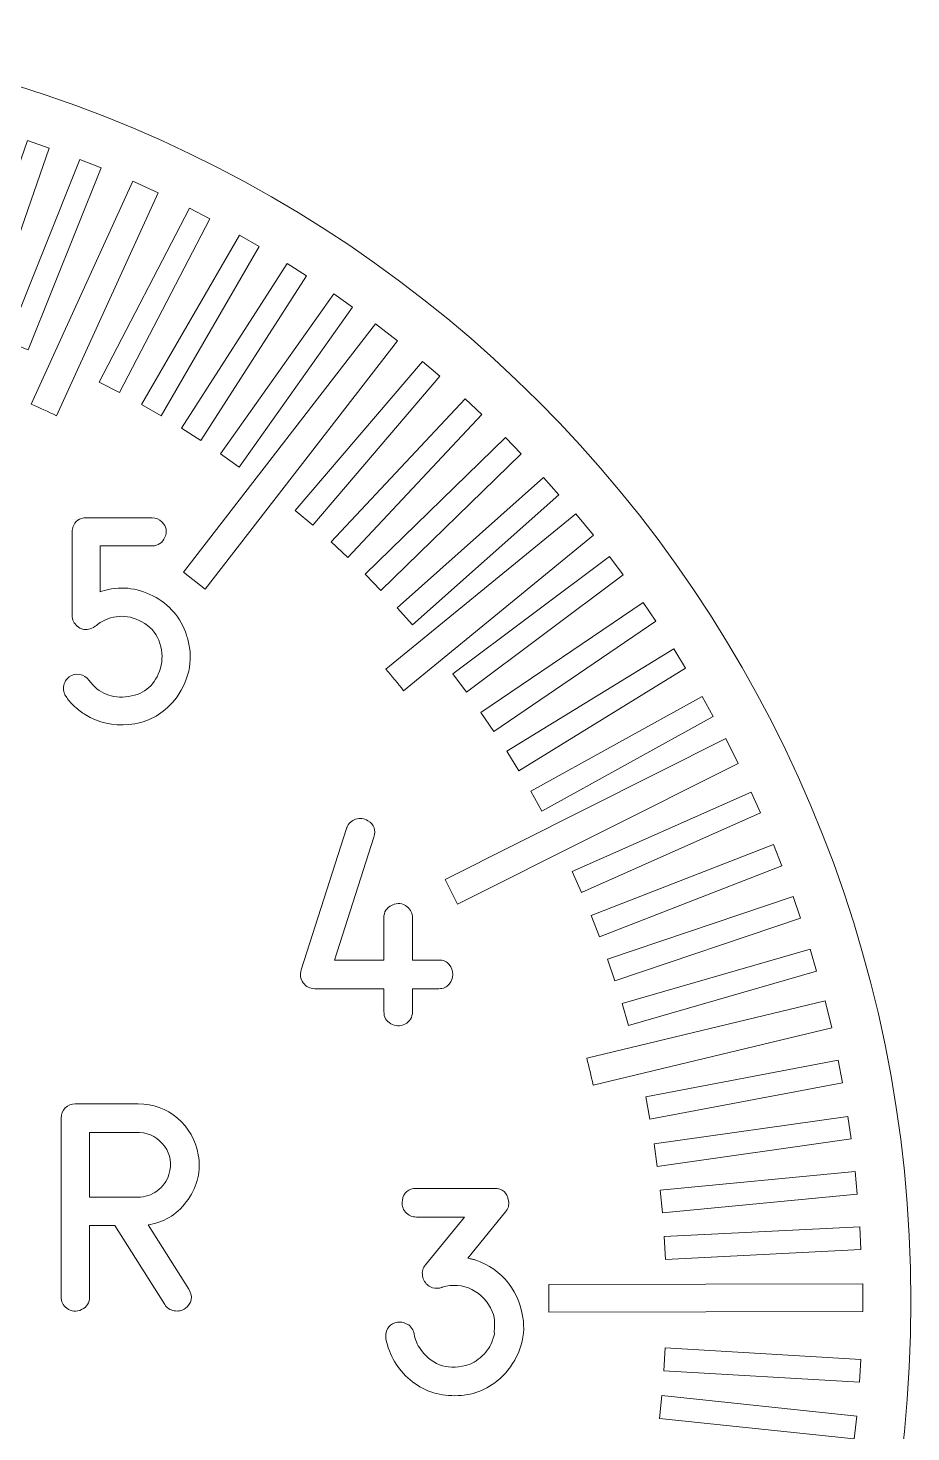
# Model space of a CAD drawing. Header units: millimetres. Extents: x -168 to 319, y -216 to 82.
# Drawn here: x 292.37 to 319.42, y -142.86 to -99.86 of the extents above; entities that cross this region are included whole.
import ezdxf

# ---------------------------------------------------------------- set-up
doc = ezdxf.new("R2010")
doc.units = ezdxf.units.MM
doc.header["$MEASUREMENT"] = 0
doc.layers.add('Cuts', color=7, linetype='Continuous')
doc.layers.add('Engrave', color=7, linetype='Continuous', plot=False)

msp = doc.modelspace()

# ---------------------------------------------------------------- linework, layer by layer
at = {"layer": 'Cuts', "color": 250, "lineweight": 9}
msp.add_open_spline([(280.4209, -99.8603), (258.885, -99.8603), (241.421, -117.3255), (241.421, -138.8611), (241.421, -138.8611), (241.4207, -160.3938), (258.8848, -177.8604), (280.4207, -177.8604), (280.4207, -177.8604), (301.9566, -177.8591), (319.4209, -160.3964), (319.4209, -138.8611), (319.4209, -138.8611), (319.4209, -117.3226), (301.9564, -99.862), (280.4209, -99.8603)], degree=3, knots=[0, 0, 0, 0, 0.2, 0.2, 0.2, 0.2, 0.4, 0.4, 0.4, 0.4, 0.6, 0.6, 0.6, 0.6, 1, 1, 1, 1], dxfattribs=at)
at = {"layer": 'Engrave', "color": 240, "lineweight": 9}
for points, knots in [([(293.0154, -103.5375), (293.0154, -103.5375), (291.0421, -109.2038), (291.0421, -109.2038), (291.0421, -109.2038), (291.0421, -109.2038), (290.3811, -108.9736), (290.3811, -108.9736), (290.3811, -108.9736), (290.3811, -108.9736), (292.3544, -103.3073), (292.3544, -103.3073), (292.3544, -103.3073), (292.3544, -103.3073), (293.0154, -103.5375), (293.0154, -103.5375)], [0, 0, 0, 0, 0.2, 0.2, 0.2, 0.2, 0.4, 0.4, 0.4, 0.4, 0.6, 0.6, 0.6, 0.6, 1, 1, 1, 1]), ([(294.6048, -104.1452), (294.6048, -104.1452), (292.3765, -109.7161), (292.3765, -109.7161), (292.3765, -109.7161), (292.3765, -109.7161), (291.7267, -109.4561), (291.7267, -109.4561), (291.7267, -109.4561), (291.7267, -109.4561), (293.9548, -103.8852), (293.9548, -103.8852), (293.9548, -103.8852), (293.9548, -103.8852), (294.6048, -104.1452), (294.6048, -104.1452)], [0, 0, 0, 0, 0.2, 0.2, 0.2, 0.2, 0.4, 0.4, 0.4, 0.4, 0.6, 0.6, 0.6, 0.6, 1, 1, 1, 1]), ([(296.3564, -104.9063), (296.3564, -104.9063), (293.2409, -111.7313), (293.2409, -111.7313), (293.2409, -111.7313), (292.9851, -111.6102), (292.7271, -111.4931), (292.4674, -111.3791), (292.4674, -111.3791), (292.4674, -111.3791), (295.5832, -104.5532), (295.5832, -104.5532), (295.5832, -104.5532), (295.5832, -104.5532), (296.3564, -104.9063), (296.3564, -104.9063)], [0, 0, 0, 0, 0.2, 0.2, 0.2, 0.2, 0.4, 0.4, 0.4, 0.4, 0.6, 0.6, 0.6, 0.6, 1, 1, 1, 1]), ([(297.9333, -105.6995), (297.9333, -105.6995), (295.1707, -111.0257), (295.1707, -111.0257), (295.1707, -111.0257), (295.1707, -111.0257), (294.5492, -110.7034), (294.5492, -110.7034), (294.5492, -110.7034), (294.5492, -110.7034), (297.3118, -105.3772), (297.3118, -105.3772), (297.3118, -105.3772), (297.3118, -105.3772), (297.9333, -105.6995), (297.9333, -105.6995)], [0, 0, 0, 0, 0.2, 0.2, 0.2, 0.2, 0.4, 0.4, 0.4, 0.4, 0.6, 0.6, 0.6, 0.6, 1, 1, 1, 1]), ([(299.4545, -106.5487), (299.4545, -106.5487), (296.4475, -111.7408), (296.4475, -111.7408), (296.4475, -111.7408), (296.4475, -111.7408), (295.8419, -111.39), (295.8419, -111.39), (295.8419, -111.39), (295.8419, -111.39), (298.8489, -106.1979), (298.8489, -106.1979), (298.8489, -106.1979), (298.8489, -106.1979), (299.4545, -106.5487), (299.4545, -106.5487)], [0, 0, 0, 0, 0.2, 0.2, 0.2, 0.2, 0.4, 0.4, 0.4, 0.4, 0.6, 0.6, 0.6, 0.6, 1, 1, 1, 1]), ([(300.9008, -107.4454), (300.9008, -107.4454), (297.6613, -112.4957), (297.6613, -112.4957), (297.6613, -112.4957), (297.6613, -112.4957), (297.0721, -112.1178), (297.0721, -112.1178), (297.0721, -112.1178), (297.0721, -112.1178), (300.3115, -107.0674), (300.3115, -107.0674), (300.3115, -107.0674), (300.3115, -107.0674), (300.9008, -107.4454), (300.9008, -107.4454)], [0, 0, 0, 0, 0.2, 0.2, 0.2, 0.2, 0.4, 0.4, 0.4, 0.4, 0.6, 0.6, 0.6, 0.6, 1, 1, 1, 1]), ([(302.3047, -108.4067), (302.3047, -108.4067), (298.8395, -113.3049), (298.8395, -113.3049), (298.8395, -113.3049), (298.8395, -113.3049), (298.268, -112.9007), (298.268, -112.9007), (298.268, -112.9007), (298.268, -112.9007), (301.7332, -108.0025), (301.7332, -108.0025), (301.7332, -108.0025), (301.7332, -108.0025), (302.3047, -108.4067), (302.3047, -108.4067)], [0, 0, 0, 0, 0.2, 0.2, 0.2, 0.2, 0.4, 0.4, 0.4, 0.4, 0.6, 0.6, 0.6, 0.6, 1, 1, 1, 1]), ([(303.6871, -109.4347), (303.6871, -109.4347), (297.7997, -117.0441), (297.7997, -117.0441), (297.7997, -117.0441), (297.7997, -117.0441), (297.1274, -116.5239), (297.1274, -116.5239), (297.1274, -116.5239), (297.1274, -116.5239), (303.0147, -108.9145), (303.0147, -108.9145), (303.0147, -108.9145), (303.0147, -108.9145), (303.6871, -109.4347), (303.6871, -109.4347)], [0, 0, 0, 0, 0.2, 0.2, 0.2, 0.2, 0.4, 0.4, 0.4, 0.4, 0.6, 0.6, 0.6, 0.6, 1, 1, 1, 1]), ([(304.9861, -110.5253), (304.9861, -110.5253), (301.0895, -115.0877), (301.0895, -115.0877), (301.0895, -115.0877), (301.0895, -115.0877), (300.5571, -114.6331), (300.5571, -114.6331), (300.5571, -114.6331), (300.5571, -114.6331), (304.4539, -110.0707), (304.4539, -110.0707), (304.4539, -110.0707), (304.4539, -110.0707), (304.9861, -110.5253), (304.9861, -110.5253)], [0, 0, 0, 0, 0.2, 0.2, 0.2, 0.2, 0.4, 0.4, 0.4, 0.4, 0.6, 0.6, 0.6, 0.6, 1, 1, 1, 1]), ([(306.2756, -111.6969), (306.2756, -111.6969), (302.1712, -116.0734), (302.1712, -116.0734), (302.1712, -116.0734), (302.1712, -116.0734), (301.6607, -115.5945), (301.6607, -115.5945), (301.6607, -115.5945), (301.6607, -115.5945), (305.7651, -111.218), (305.7651, -111.218), (305.7651, -111.218), (305.7651, -111.218), (306.2756, -111.6969), (306.2756, -111.6969)], [0, 0, 0, 0, 0.2, 0.2, 0.2, 0.2, 0.4, 0.4, 0.4, 0.4, 0.6, 0.6, 0.6, 0.6, 1, 1, 1, 1]), ([(307.4813, -112.8977), (307.4813, -112.8977), (303.1826, -117.0835), (303.1826, -117.0835), (303.1826, -117.0835), (303.1826, -117.0835), (302.6942, -116.582), (302.6942, -116.582), (302.6942, -116.582), (302.6942, -116.582), (306.9929, -112.3962), (306.9929, -112.3962), (306.9929, -112.3962), (306.9929, -112.3962), (307.4813, -112.8977), (307.4813, -112.8977)], [0, 0, 0, 0, 0.2, 0.2, 0.2, 0.2, 0.4, 0.4, 0.4, 0.4, 0.6, 0.6, 0.6, 0.6, 1, 1, 1, 1]), ([(308.6311, -114.1519), (308.6311, -114.1519), (304.1471, -118.1385), (304.1471, -118.1385), (304.1471, -118.1385), (304.1471, -118.1385), (303.6819, -117.6153), (303.6819, -117.6153), (303.6819, -117.6153), (303.6819, -117.6153), (308.166, -113.6288), (308.166, -113.6288), (308.166, -113.6288), (308.166, -113.6288), (308.6311, -114.1519), (308.6311, -114.1519)], [0, 0, 0, 0, 0.2, 0.2, 0.2, 0.2, 0.4, 0.4, 0.4, 0.4, 0.6, 0.6, 0.6, 0.6, 1, 1, 1, 1]), ([(309.6902, -115.3912), (309.6902, -115.3912), (303.8753, -120.1546), (303.8753, -120.1546), (303.8753, -120.1546), (303.6984, -119.9331), (303.5183, -119.7144), (303.3354, -119.4981), (303.3354, -119.4981), (303.3354, -119.4981), (309.1517, -114.7337), (309.1517, -114.7337), (309.1517, -114.7337), (309.1517, -114.7337), (309.6902, -115.3912), (309.6902, -115.3912)], [0, 0, 0, 0, 0.2, 0.2, 0.2, 0.2, 0.4, 0.4, 0.4, 0.4, 0.6, 0.6, 0.6, 0.6, 1, 1, 1, 1]), ([(293.5326, -120.3279), (293.5263, -120.3215), (293.5157, -120.3046), (293.4998, -120.2771), (293.4998, -120.2771), (293.485, -120.2485), (293.4755, -120.2305), (293.4744, -120.222), (293.4744, -120.222), (293.4363, -120.094), (293.4511, -119.9723), (293.5178, -119.8569), (293.5178, -119.8569), (293.5443, -119.8093), (293.5824, -119.7669), (293.6321, -119.7299), (293.6321, -119.7299), (293.7231, -119.6611), (293.829, -119.6378), (293.9517, -119.6601), (293.9517, -119.6601), (294.0734, -119.6812), (294.1666, -119.7384), (294.2301, -119.8315), (294.2301, -119.8315), (294.5359, -120.2411), (294.9413, -120.4083), (295.444, -120.3321), (295.444, -120.3321), (295.9478, -120.257), (296.2737, -119.9691), (296.4229, -119.4685), (296.4229, -119.4685), (296.4949, -119.2272), (296.4896, -118.9732), (296.406, -118.7076), (296.406, -118.7076), (296.3213, -118.4419), (296.1689, -118.2398), (295.9478, -118.1011), (295.9478, -118.1011), (295.7086, -117.9508), (295.4736, -117.8757), (295.244, -117.8757), (295.244, -117.8757), (295.0048, -117.8757), (294.7836, -117.9392), (294.5804, -118.0673), (294.5804, -118.0673), (294.5254, -118.1043), (294.4724, -118.1424), (294.4227, -118.1826), (294.4227, -118.1826), (294.356, -118.2334), (294.2904, -118.2652), (294.2237, -118.2747), (294.2237, -118.2747), (294.0914, -118.298), (293.975, -118.2662), (293.8734, -118.1805), (293.8734, -118.1805), (293.7729, -118.0948), (293.7221, -117.9847), (293.7221, -117.8503), (293.7221, -117.8503), (293.7221, -117.8503), (293.7221, -115.286), (293.7221, -115.286), (293.7221, -115.286), (293.7221, -115.2637), (293.7253, -115.2373), (293.7316, -115.2076), (293.7316, -115.2076), (293.738, -115.177), (293.7411, -115.1579), (293.7432, -115.1494), (293.7432, -115.1494), (293.8078, -114.9558), (293.9433, -114.8584), (294.1496, -114.8584), (294.1496, -114.8584), (294.1496, -114.8584), (296.1711, -114.8584), (296.1711, -114.8584), (296.1711, -114.8584), (296.1711, -114.8584), (296.1711, -114.8584), (296.1711, -114.8584), (296.1711, -114.8584), (296.2896, -114.8584), (296.3912, -114.9018), (296.478, -114.9886), (296.478, -114.9886), (296.6103, -115.123), (296.6388, -115.2775), (296.5637, -115.4532), (296.5637, -115.4532), (296.4886, -115.6289), (296.3573, -115.7167), (296.1711, -115.7167), (296.1711, -115.7167), (296.1711, -115.7167), (294.5783, -115.7167), (294.5783, -115.7167), (294.5783, -115.7167), (294.5783, -115.7167), (294.5783, -117.1253), (294.5783, -117.1253), (294.5783, -117.1253), (294.5783, -117.1253), (294.5931, -117.1201), (294.6238, -117.1095), (294.6238, -117.1095), (295.1656, -116.9423), (295.6895, -116.9888), (296.1965, -117.2502), (296.1965, -117.2502), (296.7023, -117.5116), (297.0463, -117.9127), (297.2252, -118.4525), (297.2252, -118.4525), (297.259, -118.5573), (297.2887, -118.6853), (297.3151, -118.8367), (297.3151, -118.8367), (297.367, -119.1563), (297.3342, -119.477), (297.2178, -119.7966), (297.2178, -119.7966), (297.1013, -120.1151), (296.9299, -120.3871), (296.7045, -120.6104), (296.7045, -120.6104), (296.3658, -120.9491), (295.9509, -121.1428), (295.4609, -121.1925), (295.4609, -121.1925), (294.972, -121.2423), (294.5254, -121.1407), (294.1221, -120.8856), (294.1221, -120.8856), (294.0269, -120.8285), (293.9179, -120.7448), (293.793, -120.638), (293.793, -120.638), (293.6692, -120.53), (293.5824, -120.4273), (293.5326, -120.3279)], [0, 0, 0, 0, 0.0263158, 0.0263158, 0.0263158, 0.0263158, 0.0526316, 0.0526316, 0.0526316, 0.0526316, 0.0789474, 0.0789474, 0.0789474, 0.0789474, 0.1052632, 0.1052632, 0.1052632, 0.1052632, 0.1315789, 0.1315789, 0.1315789, 0.1315789, 0.1578947, 0.1578947, 0.1578947, 0.1578947, 0.1842105, 0.1842105, 0.1842105, 0.1842105, 0.2105263, 0.2105263, 0.2105263, 0.2105263, 0.2368421, 0.2368421, 0.2368421, 0.2368421, 0.2631579, 0.2631579, 0.2631579, 0.2631579, 0.2894737, 0.2894737, 0.2894737, 0.2894737, 0.3157895, 0.3157895, 0.3157895, 0.3157895, 0.3421053, 0.3421053, 0.3421053, 0.3421053, 0.3684211, 0.3684211, 0.3684211, 0.3684211, 0.3947368, 0.3947368, 0.3947368, 0.3947368, 0.4210526, 0.4210526, 0.4210526, 0.4210526, 0.4473684, 0.4473684, 0.4473684, 0.4473684, 0.4736842, 0.4736842, 0.4736842, 0.4736842, 0.5, 0.5, 0.5, 0.5, 0.5263158, 0.5263158, 0.5263158, 0.5263158, 0.5526316, 0.5526316, 0.5526316, 0.5526316, 0.5789474, 0.5789474, 0.5789474, 0.5789474, 0.6052632, 0.6052632, 0.6052632, 0.6052632, 0.6315789, 0.6315789, 0.6315789, 0.6315789, 0.6578947, 0.6578947, 0.6578947, 0.6578947, 0.6842105, 0.6842105, 0.6842105, 0.6842105, 0.7105263, 0.7105263, 0.7105263, 0.7105263, 0.7368421, 0.7368421, 0.7368421, 0.7368421, 0.7631579, 0.7631579, 0.7631579, 0.7631579, 0.7894737, 0.7894737, 0.7894737, 0.7894737, 0.8157895, 0.8157895, 0.8157895, 0.8157895, 0.8421053, 0.8421053, 0.8421053, 0.8421053, 0.8684211, 0.8684211, 0.8684211, 0.8684211, 0.8947368, 0.8947368, 0.8947368, 0.8947368, 0.9210526, 0.9210526, 0.9210526, 0.9210526, 0.9473684, 0.9473684, 0.9473684, 0.9473684, 1, 1, 1, 1]), ([(310.6031, -116.6036), (310.6031, -116.6036), (305.8004, -120.2002), (305.8004, -120.2002), (305.8004, -120.2002), (305.8004, -120.2002), (305.3809, -119.6399), (305.3809, -119.6399), (305.3809, -119.6399), (305.3809, -119.6399), (310.1835, -116.0433), (310.1835, -116.0433), (310.1835, -116.0433), (310.1835, -116.0433), (310.6031, -116.6036), (310.6031, -116.6036)], [0, 0, 0, 0, 0.2, 0.2, 0.2, 0.2, 0.4, 0.4, 0.4, 0.4, 0.6, 0.6, 0.6, 0.6, 1, 1, 1, 1]), ([(311.6042, -118.0295), (311.6042, -118.0295), (306.6398, -121.3991), (306.6398, -121.3991), (306.6398, -121.3991), (306.6398, -121.3991), (306.2466, -120.82), (306.2466, -120.82), (306.2466, -120.82), (306.2466, -120.82), (311.211, -117.4503), (311.211, -117.4503), (311.211, -117.4503), (311.211, -117.4503), (311.6042, -118.0295), (311.6042, -118.0295)], [0, 0, 0, 0, 0.2, 0.2, 0.2, 0.2, 0.4, 0.4, 0.4, 0.4, 0.6, 0.6, 0.6, 0.6, 1, 1, 1, 1]), ([(312.5171, -119.4655), (312.5171, -119.4655), (307.405, -122.6065), (307.405, -122.6065), (307.405, -122.6065), (307.405, -122.6065), (307.0385, -122.0101), (307.0385, -122.0101), (307.0385, -122.0101), (307.0385, -122.0101), (312.1507, -118.8691), (312.1507, -118.8691), (312.1507, -118.8691), (312.1507, -118.8691), (312.5171, -119.4655), (312.5171, -119.4655)], [0, 0, 0, 0, 0.2, 0.2, 0.2, 0.2, 0.4, 0.4, 0.4, 0.4, 0.6, 0.6, 0.6, 0.6, 1, 1, 1, 1]), ([(313.3639, -120.9414), (313.3639, -120.9414), (308.1145, -123.8473), (308.1145, -123.8473), (308.1145, -123.8473), (308.1145, -123.8473), (307.7754, -123.2349), (307.7754, -123.2349), (307.7754, -123.2349), (307.7754, -123.2349), (313.0248, -120.329), (313.0248, -120.329), (313.0248, -120.329), (313.0248, -120.329), (313.3639, -120.9414), (313.3639, -120.9414)], [0, 0, 0, 0, 0.2, 0.2, 0.2, 0.2, 0.4, 0.4, 0.4, 0.4, 0.6, 0.6, 0.6, 0.6, 1, 1, 1, 1]), ([(314.1291, -122.3829), (314.1291, -122.3829), (305.5298, -126.6974), (305.5298, -126.6974), (305.5298, -126.6974), (305.5298, -126.6974), (305.1487, -125.9377), (305.1487, -125.9377), (305.1487, -125.9377), (305.1487, -125.9377), (313.7479, -121.6232), (313.7479, -121.6232), (313.7479, -121.6232), (313.7479, -121.6232), (314.1291, -122.3829), (314.1291, -122.3829)], [0, 0, 0, 0, 0.2, 0.2, 0.2, 0.2, 0.4, 0.4, 0.4, 0.4, 0.6, 0.6, 0.6, 0.6, 1, 1, 1, 1]), ([(314.8087, -123.9001), (314.8087, -123.9001), (309.3246, -126.3343), (309.3246, -126.3343), (309.3246, -126.3343), (309.3246, -126.3343), (309.0405, -125.6945), (309.0405, -125.6945), (309.0405, -125.6945), (309.0405, -125.6945), (314.5246, -123.2603), (314.5246, -123.2603), (314.5246, -123.2603), (314.5246, -123.2603), (314.8087, -123.9001), (314.8087, -123.9001)], [0, 0, 0, 0, 0.2, 0.2, 0.2, 0.2, 0.4, 0.4, 0.4, 0.4, 0.6, 0.6, 0.6, 0.6, 1, 1, 1, 1]), ([(301.1518, -129.2807), (301.0026, -129.2807), (300.8862, -129.2204), (300.8004, -129.1008), (300.8004, -129.1008), (300.7147, -128.9812), (300.6935, -128.8499), (300.7369, -128.7071), (300.7369, -128.7071), (300.7369, -128.7071), (302.1286, -124.3721), (302.1286, -124.3721), (302.1286, -124.3721), (302.1286, -124.37), (302.1286, -124.3668), (302.1297, -124.3626), (302.1297, -124.3626), (302.1308, -124.3584), (302.1329, -124.3541), (302.135, -124.351), (302.135, -124.351), (302.1868, -124.2187), (302.2768, -124.1319), (302.4049, -124.0906), (302.4049, -124.0906), (302.5329, -124.0483), (302.6589, -124.0642), (302.7827, -124.1361), (302.7827, -124.1361), (302.9753, -124.2568), (303.0346, -124.4251), (302.9626, -124.642), (302.9626, -124.642), (302.9626, -124.642), (301.7529, -128.4033), (301.7529, -128.4033), (301.7529, -128.4033), (301.7529, -128.4033), (303.2695, -128.4033), (303.2695, -128.4033), (303.2695, -128.4033), (303.2695, -128.4033), (303.2695, -127.1164), (303.2695, -127.1164), (303.2695, -127.1164), (303.2695, -126.9301), (303.3531, -126.7978), (303.5203, -126.7195), (303.5203, -126.7195), (303.6886, -126.6412), (303.8431, -126.6581), (303.986, -126.7724), (303.986, -126.7724), (304.0929, -126.8592), (304.1469, -126.9735), (304.1469, -127.1164), (304.1469, -127.1164), (304.1469, -127.1164), (304.1469, -128.4033), (304.1469, -128.4033), (304.1469, -128.4033), (304.1469, -128.4033), (304.9502, -128.4033), (304.9502, -128.4033), (304.9502, -128.4033), (305.093, -128.4033), (305.1999, -128.4488), (305.2729, -128.5409), (305.2729, -128.5409), (305.3449, -128.633), (305.3809, -128.7335), (305.3809, -128.8436), (305.3809, -128.8436), (305.3809, -128.9526), (305.3449, -129.0531), (305.2729, -129.1442), (305.2729, -129.1442), (305.1999, -129.2352), (305.093, -129.2807), (304.9502, -129.2807), (304.9502, -129.2807), (304.9502, -129.2807), (304.1469, -129.2807), (304.1469, -129.2807), (304.1469, -129.2807), (304.1469, -129.3071), (304.1469, -129.4299), (304.1469, -129.649), (304.1469, -129.649), (304.1469, -129.8681), (304.1469, -129.9792), (304.1469, -129.9813), (304.1469, -129.9813), (304.1469, -130.1612), (304.0707, -130.2893), (303.9172, -130.3655), (303.9172, -130.3655), (303.7691, -130.4364), (303.6241, -130.4322), (303.4822, -130.3528), (303.4822, -130.3528), (303.3404, -130.2745), (303.2706, -130.1506), (303.2727, -129.9813), (303.2727, -129.9813), (303.2727, -129.9665), (303.2716, -129.8532), (303.2716, -129.6405), (303.2716, -129.6405), (303.2706, -129.4267), (303.2695, -129.3071), (303.2695, -129.2807), (303.2695, -129.2807), (303.2695, -129.2807), (301.1518, -129.2807), (301.1518, -129.2807)], [0, 0, 0, 0, 0.0333333, 0.0333333, 0.0333333, 0.0333333, 0.0666667, 0.0666667, 0.0666667, 0.0666667, 0.1, 0.1, 0.1, 0.1, 0.1333333, 0.1333333, 0.1333333, 0.1333333, 0.1666667, 0.1666667, 0.1666667, 0.1666667, 0.2, 0.2, 0.2, 0.2, 0.2333333, 0.2333333, 0.2333333, 0.2333333, 0.2666667, 0.2666667, 0.2666667, 0.2666667, 0.3, 0.3, 0.3, 0.3, 0.3333333, 0.3333333, 0.3333333, 0.3333333, 0.3666667, 0.3666667, 0.3666667, 0.3666667, 0.4, 0.4, 0.4, 0.4, 0.4333333, 0.4333333, 0.4333333, 0.4333333, 0.4666667, 0.4666667, 0.4666667, 0.4666667, 0.5, 0.5, 0.5, 0.5, 0.5333333, 0.5333333, 0.5333333, 0.5333333, 0.5666667, 0.5666667, 0.5666667, 0.5666667, 0.6, 0.6, 0.6, 0.6, 0.6333333, 0.6333333, 0.6333333, 0.6333333, 0.6666667, 0.6666667, 0.6666667, 0.6666667, 0.7, 0.7, 0.7, 0.7, 0.7333333, 0.7333333, 0.7333333, 0.7333333, 0.7666667, 0.7666667, 0.7666667, 0.7666667, 0.8, 0.8, 0.8, 0.8, 0.8333333, 0.8333333, 0.8333333, 0.8333333, 0.8666667, 0.8666667, 0.8666667, 0.8666667, 0.9, 0.9, 0.9, 0.9, 0.9333333, 0.9333333, 0.9333333, 0.9333333, 1, 1, 1, 1]), ([(315.4663, -125.5134), (315.4663, -125.5134), (309.8751, -127.6903), (309.8751, -127.6903), (309.8751, -127.6903), (309.8751, -127.6903), (309.6212, -127.038), (309.6212, -127.038), (309.6212, -127.038), (309.6212, -127.038), (315.2123, -124.8611), (315.2123, -124.8611), (315.2123, -124.8611), (315.2123, -124.8611), (315.4663, -125.5134), (315.4663, -125.5134)], [0, 0, 0, 0, 0.2, 0.2, 0.2, 0.2, 0.4, 0.4, 0.4, 0.4, 0.6, 0.6, 0.6, 0.6, 1, 1, 1, 1]), ([(316.0357, -127.1169), (316.0357, -127.1169), (310.3516, -129.0379), (310.3516, -129.0379), (310.3516, -129.0379), (310.3516, -129.0379), (310.1274, -128.3748), (310.1274, -128.3748), (310.1274, -128.3748), (310.1274, -128.3748), (315.8116, -126.4538), (315.8116, -126.4538), (315.8116, -126.4538), (315.8116, -126.4538), (316.0357, -127.1169), (316.0357, -127.1169)], [0, 0, 0, 0, 0.2, 0.2, 0.2, 0.2, 0.4, 0.4, 0.4, 0.4, 0.6, 0.6, 0.6, 0.6, 1, 1, 1, 1]), ([(316.5317, -128.7446), (316.5317, -128.7446), (310.7664, -130.4058), (310.7664, -130.4058), (310.7664, -130.4058), (310.7664, -130.4058), (310.5725, -129.7331), (310.5725, -129.7331), (310.5725, -129.7331), (310.5725, -129.7331), (316.338, -128.072), (316.338, -128.072), (316.338, -128.072), (316.338, -128.072), (316.5317, -128.7446), (316.5317, -128.7446)], [0, 0, 0, 0, 0.2, 0.2, 0.2, 0.2, 0.4, 0.4, 0.4, 0.4, 0.6, 0.6, 0.6, 0.6, 1, 1, 1, 1]), ([(316.9949, -130.4773), (316.9949, -130.4773), (309.6849, -132.2318), (309.6849, -132.2318), (309.6849, -132.2318), (309.6225, -131.9549), (309.5571, -131.6791), (309.4871, -131.4052), (309.4871, -131.4052), (309.4871, -131.4052), (316.7967, -129.6508), (316.7967, -129.6508), (316.7967, -129.6508), (316.7967, -129.6508), (316.9949, -130.4773), (316.9949, -130.4773)], [0, 0, 0, 0, 0.2, 0.2, 0.2, 0.2, 0.4, 0.4, 0.4, 0.4, 0.6, 0.6, 0.6, 0.6, 1, 1, 1, 1]), ([(317.319, -132.1629), (317.319, -132.1629), (311.4236, -133.2781), (311.4236, -133.2781), (311.4236, -133.2781), (311.4236, -133.2781), (311.2934, -132.5903), (311.2934, -132.5903), (311.2934, -132.5903), (311.2934, -132.5903), (317.1889, -131.4751), (317.1889, -131.4751), (317.1889, -131.4751), (317.1889, -131.4751), (317.319, -132.1629), (317.319, -132.1629)], [0, 0, 0, 0, 0.2, 0.2, 0.2, 0.2, 0.4, 0.4, 0.4, 0.4, 0.6, 0.6, 0.6, 0.6, 1, 1, 1, 1]), ([(297.2966, -138.4847), (297.4289, -138.7186), (297.3919, -138.9144), (297.1855, -139.0742), (297.1855, -139.0742), (297.086, -139.144), (296.9717, -139.1684), (296.8426, -139.1451), (296.8426, -139.1451), (296.7135, -139.1229), (296.6193, -139.0583), (296.559, -138.9535), (296.559, -138.9535), (296.559, -138.9535), (295.0307, -136.5374), (295.0307, -136.5374), (295.0307, -136.5374), (295.0307, -136.5374), (294.255, -136.5374), (294.255, -136.5374), (294.255, -136.5374), (294.255, -136.5374), (294.255, -138.7207), (294.255, -138.7207), (294.255, -138.7207), (294.255, -138.9006), (294.1735, -139.0297), (294.0105, -139.1102), (294.0105, -139.1102), (293.8465, -139.1896), (293.6941, -139.1747), (293.5512, -139.0647), (293.5512, -139.0647), (293.438, -138.98), (293.3808, -138.8657), (293.3808, -138.7207), (293.3808, -138.7207), (293.3808, -138.7207), (293.3808, -133.2417), (293.3808, -133.2417), (293.3808, -133.2417), (293.3808, -133.1221), (293.4231, -133.0195), (293.5067, -132.9348), (293.5067, -132.9348), (293.5904, -132.8501), (293.693, -132.8078), (293.8147, -132.8078), (293.8147, -132.8078), (293.8147, -132.8078), (295.7398, -132.8078), (295.7398, -132.8078), (295.7398, -132.8078), (296.2034, -132.8078), (296.6055, -132.9549), (296.9463, -133.2491), (296.9463, -133.2491), (297.2871, -133.5444), (297.4998, -133.918), (297.5824, -134.371), (297.5824, -134.371), (297.6692, -134.8567), (297.5665, -135.3108), (297.2734, -135.733), (297.2734, -135.733), (296.9813, -136.1564), (296.5928, -136.4125), (296.1092, -136.5035), (296.1092, -136.5035), (296.1092, -136.5035), (296.0499, -136.513), (296.0499, -136.513), (296.0499, -136.513), (296.0499, -136.513), (297.2966, -138.4847), (297.2966, -138.4847)], [0, 0, 0, 0, 0.05, 0.05, 0.05, 0.05, 0.1, 0.1, 0.1, 0.1, 0.15, 0.15, 0.15, 0.15, 0.2, 0.2, 0.2, 0.2, 0.25, 0.25, 0.25, 0.25, 0.3, 0.3, 0.3, 0.3, 0.35, 0.35, 0.35, 0.35, 0.4, 0.4, 0.4, 0.4, 0.45, 0.45, 0.45, 0.45, 0.5, 0.5, 0.5, 0.5, 0.55, 0.55, 0.55, 0.55, 0.6, 0.6, 0.6, 0.6, 0.65, 0.65, 0.65, 0.65, 0.7, 0.7, 0.7, 0.7, 0.75, 0.75, 0.75, 0.75, 0.8, 0.8, 0.8, 0.8, 0.85, 0.85, 0.85, 0.85, 0.9, 0.9, 0.9, 0.9, 1, 1, 1, 1]), ([(317.5902, -133.884), (317.5902, -133.884), (311.6494, -134.7241), (311.6494, -134.7241), (311.6494, -134.7241), (311.6494, -134.7241), (311.5514, -134.031), (311.5514, -134.031), (311.5514, -134.031), (311.5514, -134.031), (317.4922, -133.1909), (317.4922, -133.1909), (317.4922, -133.1909), (317.4922, -133.1909), (317.5902, -133.884), (317.5902, -133.884)], [0, 0, 0, 0, 0.2, 0.2, 0.2, 0.2, 0.4, 0.4, 0.4, 0.4, 0.6, 0.6, 0.6, 0.6, 1, 1, 1, 1]), ([(295.7398, -135.6664), (295.9515, -135.6664), (296.1462, -135.6029), (296.3251, -135.4737), (296.3251, -135.4737), (296.5039, -135.3457), (296.6235, -135.1785), (296.686, -134.9721), (296.686, -134.9721), (296.7833, -134.6535), (296.7389, -134.3657), (296.5526, -134.1085), (296.5526, -134.1085), (296.3664, -133.8513), (296.1102, -133.7095), (295.7843, -133.682), (295.7843, -133.682), (295.7843, -133.682), (294.255, -133.682), (294.255, -133.682), (294.255, -133.682), (294.255, -133.682), (294.255, -135.6664), (294.255, -135.6664), (294.255, -135.6664), (294.255, -135.6664), (295.7398, -135.6664), (295.7398, -135.6664)], [0, 0, 0, 0, 0.125, 0.125, 0.125, 0.125, 0.25, 0.25, 0.25, 0.25, 0.375, 0.375, 0.375, 0.375, 0.5, 0.5, 0.5, 0.5, 0.625, 0.625, 0.625, 0.625, 0.75, 0.75, 0.75, 0.75, 1, 1, 1, 1]), ([(317.7777, -135.5752), (317.7777, -135.5752), (311.8048, -136.145), (311.8048, -136.145), (311.8048, -136.145), (311.8048, -136.145), (311.7383, -135.4482), (311.7383, -135.4482), (311.7383, -135.4482), (311.7383, -135.4482), (317.7113, -134.8784), (317.7113, -134.8784), (317.7113, -134.8784), (317.7113, -134.8784), (317.7777, -135.5752), (317.7777, -135.5752)], [0, 0, 0, 0, 0.2, 0.2, 0.2, 0.2, 0.4, 0.4, 0.4, 0.4, 0.6, 0.6, 0.6, 0.6, 1, 1, 1, 1]), ([(306.656, -139.8657), (306.6539, -139.7397), (306.656, -139.6244), (306.6634, -139.5196), (306.6634, -139.5196), (306.6708, -139.4148), (306.6475, -139.2995), (306.5936, -139.1704), (306.5936, -139.1704), (306.4592, -138.8603), (306.2507, -138.6359), (305.9691, -138.4951), (305.9691, -138.4951), (305.6866, -138.3544), (305.3807, -138.33), (305.0526, -138.4232), (305.0526, -138.4232), (305.0484, -138.4274), (305.042, -138.4295), (305.0336, -138.4295), (305.0336, -138.4295), (305.0177, -138.438), (304.9976, -138.4443), (304.9754, -138.4486), (304.9754, -138.4486), (304.8759, -138.4687), (304.7828, -138.457), (304.696, -138.4115), (304.696, -138.4115), (304.5965, -138.366), (304.5245, -138.2835), (304.479, -138.1628), (304.479, -138.1628), (304.4727, -138.1491), (304.4653, -138.1184), (304.4568, -138.0729), (304.4568, -138.0729), (304.4324, -137.9385), (304.4631, -137.8284), (304.5499, -137.7416), (304.5499, -137.7416), (304.5499, -137.7416), (305.7374, -136.2748), (305.7374, -136.2748), (305.7374, -136.2748), (305.7374, -136.2748), (304.2716, -136.2748), (304.2716, -136.2748), (304.2716, -136.2748), (304.1351, -136.2748), (304.0218, -136.224), (303.9329, -136.1213), (303.9329, -136.1213), (303.844, -136.0186), (303.8123, -135.9001), (303.8366, -135.7636), (303.8366, -135.7636), (303.8768, -135.5191), (304.0197, -135.3974), (304.2684, -135.3974), (304.2684, -135.3974), (304.2684, -135.3974), (306.6592, -135.3974), (306.6592, -135.3974), (306.6592, -135.3974), (306.9047, -135.3974), (307.0497, -135.5233), (307.0931, -135.7752), (307.0931, -135.7752), (307.1132, -135.9139), (307.0825, -136.026), (307, -136.1107), (307, -136.1107), (307, -136.1107), (305.8464, -137.5342), (305.8464, -137.5342), (305.8464, -137.5342), (305.8771, -137.5395), (305.9088, -137.5479), (305.9406, -137.5575), (305.9406, -137.5575), (305.9734, -137.5659), (306.0041, -137.5744), (306.0358, -137.5797), (306.0358, -137.5797), (306.0538, -137.586), (306.0655, -137.5892), (306.0697, -137.5892), (306.0697, -137.5892), (306.4909, -137.7321), (306.8317, -137.9702), (307.091, -138.3025), (307.091, -138.3025), (307.3503, -138.6359), (307.5016, -139.0222), (307.545, -139.4625), (307.545, -139.4625), (307.5789, -139.7927), (307.527, -140.1165), (307.3915, -140.4308), (307.3915, -140.4308), (307.2561, -140.7462), (307.0656, -141.0119), (306.82, -141.2267), (306.82, -141.2267), (306.4232, -141.5738), (305.9649, -141.7474), (305.4463, -141.7474), (305.4463, -141.7474), (304.9193, -141.7474), (304.461, -141.5855), (304.0716, -141.2606), (304.0716, -141.2606), (303.6821, -140.9357), (303.4366, -140.5176), (303.335, -140.0043), (303.335, -140.0043), (303.3328, -140.0033), (303.3307, -139.981), (303.3297, -139.9398), (303.3297, -139.9398), (303.3286, -139.8985), (303.3286, -139.872), (303.3286, -139.8625), (303.3286, -139.8625), (303.3805, -139.6138), (303.5276, -139.49), (303.772, -139.49), (303.772, -139.49), (303.8303, -139.49), (303.9086, -139.5143), (304.0081, -139.5619), (304.0081, -139.5619), (304.0451, -139.582), (304.0853, -139.6244), (304.1298, -139.6868), (304.1298, -139.6868), (304.1742, -139.7503), (304.1964, -139.8032), (304.1964, -139.8466), (304.1964, -139.8466), (304.1964, -139.8699), (304.2113, -139.9292), (304.2419, -140.0265), (304.2419, -140.0265), (304.2716, -140.1239), (304.3107, -140.2065), (304.3584, -140.2742), (304.3584, -140.2742), (304.7013, -140.7896), (305.1765, -140.9716), (305.7839, -140.8203), (305.7839, -140.8203), (305.9543, -140.7769), (306.1194, -140.6795), (306.2824, -140.5293), (306.2824, -140.5293), (306.4443, -140.3779), (306.5502, -140.2181), (306.5999, -140.0488), (306.5999, -140.0488), (306.602, -140.0403), (306.6116, -140.0075), (306.6295, -139.9525), (306.6295, -139.9525), (306.6465, -139.8964), (306.656, -139.8678), (306.656, -139.8657)], [0, 0, 0, 0, 0.0232558, 0.0232558, 0.0232558, 0.0232558, 0.0465116, 0.0465116, 0.0465116, 0.0465116, 0.0697674, 0.0697674, 0.0697674, 0.0697674, 0.0930233, 0.0930233, 0.0930233, 0.0930233, 0.1162791, 0.1162791, 0.1162791, 0.1162791, 0.1395349, 0.1395349, 0.1395349, 0.1395349, 0.1627907, 0.1627907, 0.1627907, 0.1627907, 0.1860465, 0.1860465, 0.1860465, 0.1860465, 0.2093023, 0.2093023, 0.2093023, 0.2093023, 0.2325581, 0.2325581, 0.2325581, 0.2325581, 0.255814, 0.255814, 0.255814, 0.255814, 0.2790698, 0.2790698, 0.2790698, 0.2790698, 0.3023256, 0.3023256, 0.3023256, 0.3023256, 0.3255814, 0.3255814, 0.3255814, 0.3255814, 0.3488372, 0.3488372, 0.3488372, 0.3488372, 0.372093, 0.372093, 0.372093, 0.372093, 0.3953488, 0.3953488, 0.3953488, 0.3953488, 0.4186047, 0.4186047, 0.4186047, 0.4186047, 0.4418605, 0.4418605, 0.4418605, 0.4418605, 0.4651163, 0.4651163, 0.4651163, 0.4651163, 0.4883721, 0.4883721, 0.4883721, 0.4883721, 0.5116279, 0.5116279, 0.5116279, 0.5116279, 0.5348837, 0.5348837, 0.5348837, 0.5348837, 0.5581395, 0.5581395, 0.5581395, 0.5581395, 0.5813953, 0.5813953, 0.5813953, 0.5813953, 0.6046512, 0.6046512, 0.6046512, 0.6046512, 0.627907, 0.627907, 0.627907, 0.627907, 0.6511628, 0.6511628, 0.6511628, 0.6511628, 0.6744186, 0.6744186, 0.6744186, 0.6744186, 0.6976744, 0.6976744, 0.6976744, 0.6976744, 0.7209302, 0.7209302, 0.7209302, 0.7209302, 0.744186, 0.744186, 0.744186, 0.744186, 0.7674419, 0.7674419, 0.7674419, 0.7674419, 0.7906977, 0.7906977, 0.7906977, 0.7906977, 0.8139535, 0.8139535, 0.8139535, 0.8139535, 0.8372093, 0.8372093, 0.8372093, 0.8372093, 0.8604651, 0.8604651, 0.8604651, 0.8604651, 0.8837209, 0.8837209, 0.8837209, 0.8837209, 0.9069767, 0.9069767, 0.9069767, 0.9069767, 0.9302326, 0.9302326, 0.9302326, 0.9302326, 0.9534884, 0.9534884, 0.9534884, 0.9534884, 1, 1, 1, 1]), ([(317.8882, -137.2732), (317.8882, -137.2732), (311.8956, -137.5715), (311.8956, -137.5715), (311.8956, -137.5715), (311.8956, -137.5715), (311.8609, -136.8723), (311.8609, -136.8723), (311.8609, -136.8723), (311.8609, -136.8723), (317.8535, -136.5741), (317.8535, -136.5741), (317.8535, -136.5741), (317.8535, -136.5741), (317.8882, -137.2732), (317.8882, -137.2732)], [0, 0, 0, 0, 0.2, 0.2, 0.2, 0.2, 0.4, 0.4, 0.4, 0.4, 0.6, 0.6, 0.6, 0.6, 1, 1, 1, 1]), ([(317.9437, -139.1724), (317.9437, -139.1724), (308.3227, -139.1896), (308.3227, -139.1896), (308.3227, -139.1896), (308.3227, -139.1896), (308.3212, -138.3396), (308.3212, -138.3396), (308.3212, -138.3396), (308.3212, -138.3396), (317.9421, -138.3224), (317.9421, -138.3224), (317.9421, -138.3224), (317.9421, -138.3224), (317.9437, -139.1724), (317.9437, -139.1724)], [0, 0, 0, 0, 0.2, 0.2, 0.2, 0.2, 0.4, 0.4, 0.4, 0.4, 0.6, 0.6, 0.6, 0.6, 1, 1, 1, 1]), ([(317.8402, -141.3351), (317.8402, -141.3351), (311.8504, -140.9835), (311.8504, -140.9835), (311.8504, -140.9835), (311.8504, -140.9835), (311.8914, -140.2847), (311.8914, -140.2847), (311.8914, -140.2847), (311.8914, -140.2847), (317.8811, -140.6363), (317.8811, -140.6363), (317.8811, -140.6363), (317.8811, -140.6363), (317.8402, -141.3351), (317.8402, -141.3351)], [0, 0, 0, 0, 0.2, 0.2, 0.2, 0.2, 0.4, 0.4, 0.4, 0.4, 0.6, 0.6, 0.6, 0.6, 1, 1, 1, 1]), ([(317.6848, -143.0705), (317.6848, -143.0705), (311.7179, -142.441), (311.7179, -142.441), (311.7179, -142.441), (311.7179, -142.441), (311.7914, -141.7448), (311.7914, -141.7448), (311.7914, -141.7448), (311.7914, -141.7448), (317.7582, -142.3743), (317.7582, -142.3743), (317.7582, -142.3743), (317.7582, -142.3743), (317.6848, -143.0705), (317.6848, -143.0705)], [0, 0, 0, 0, 0.2, 0.2, 0.2, 0.2, 0.4, 0.4, 0.4, 0.4, 0.6, 0.6, 0.6, 0.6, 1, 1, 1, 1])]:
    msp.add_open_spline(points, degree=3, knots=knots, dxfattribs=at)

doc.saveas('drawing.dxf')
